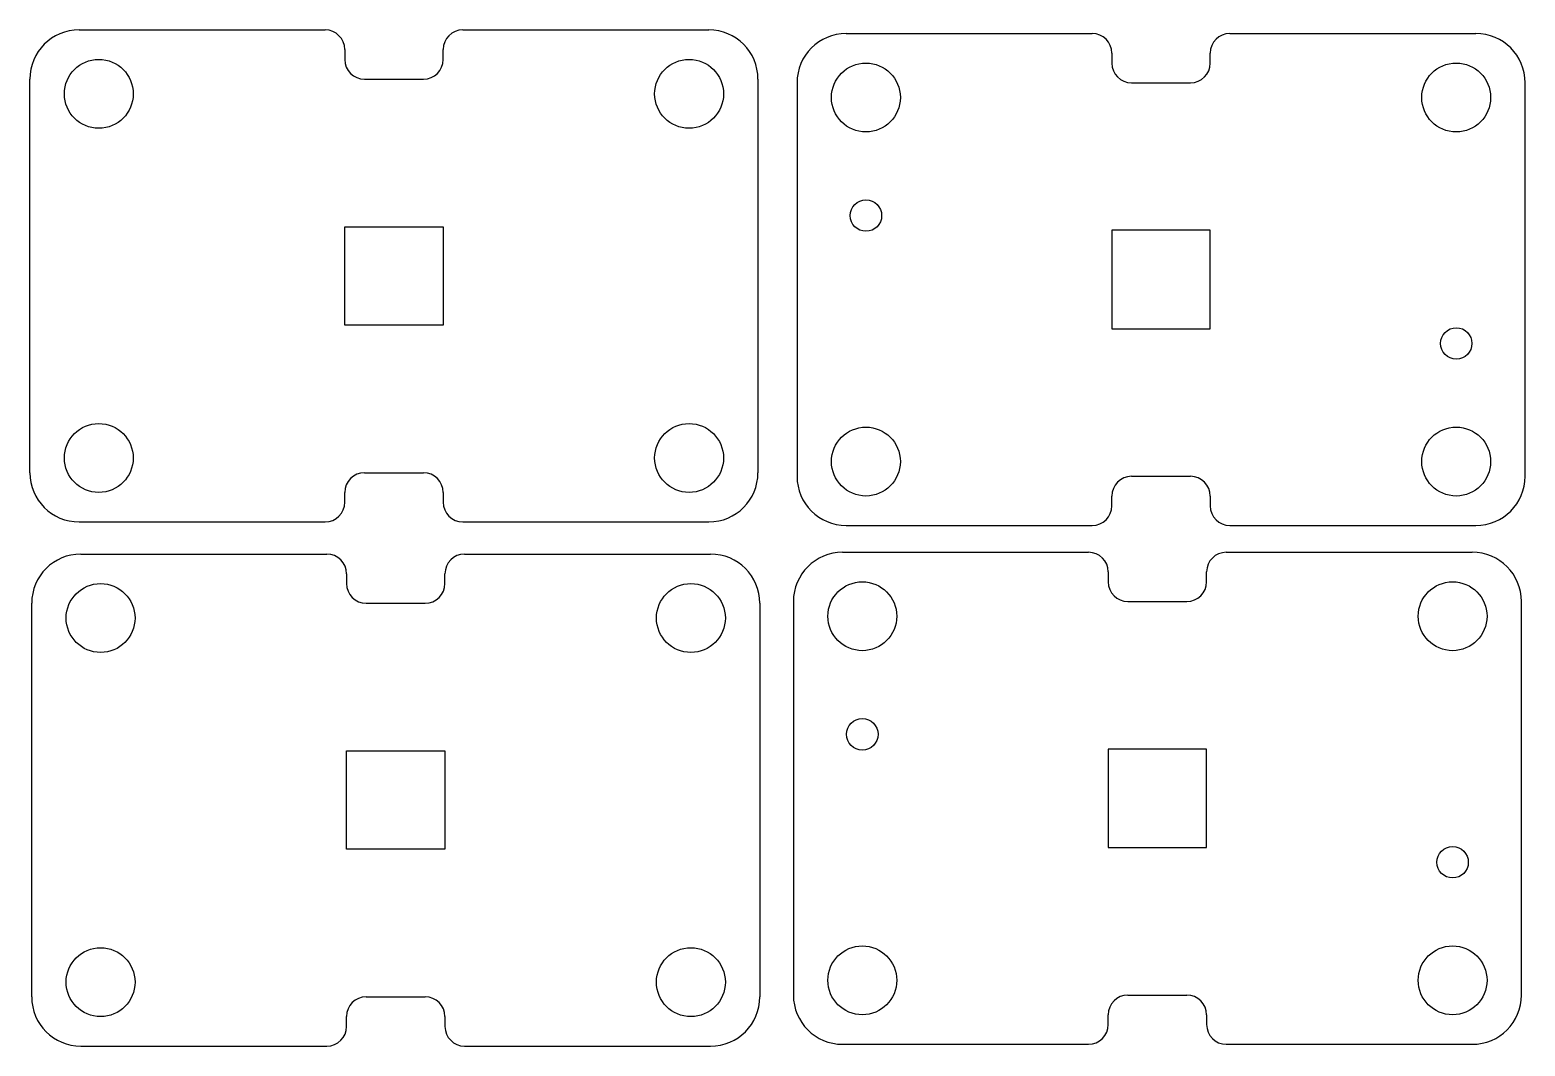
# Model space of a CAD drawing. Header units: millimetres. Extents: x 66 to 226, y 54 to 162.
import ezdxf

# ---------------------------------------------------------------- set-up
doc = ezdxf.new("R2010")
doc.units = ezdxf.units.MM
for name, color, linetype in [('View004', 7, 'CONTINUOUS'), ('View005', 7, 'CONTINUOUS'), ('View006', 7, 'CONTINUOUS'), ('View008', 7, 'CONTINUOUS')]:
    doc.layers.add(name, color=color, linetype=linetype)

msp = doc.modelspace()

# ---------------------------------------------------------------- linework, layer by layer
at = {"layer": 'View004'}
for p, q in [((71.3516, 162.024), (97.6016, 162.024)), ((112.302, 162.024), (138.552, 162.024)), ((99.7016, 159.924), (99.7016, 158.874)), ((110.202, 158.874), (110.202, 159.924)), ((66.1016, 114.774), (66.1016, 156.774)), ((101.802, 156.774), (108.102, 156.774)), ((143.802, 156.774), (143.802, 114.774)), ((99.7016, 130.524), (99.7016, 141.024)), ((99.7016, 141.024), (110.202, 141.024)), ((110.202, 141.024), (110.202, 130.524)), ((110.202, 130.524), (99.7016, 130.524)), ((101.802, 114.774), (108.102, 114.774)), ((99.7016, 111.624), (99.7016, 112.674)), ((110.202, 112.674), (110.202, 111.624)), ((71.3516, 109.524), (97.6016, 109.524)), ((112.302, 109.524), (138.552, 109.524))]:
    msp.add_line(p, q, dxfattribs=at)
for centre in [(73.4516, 155.199), (136.452, 155.199), (73.4516, 116.349), (136.452, 116.349)]:
    msp.add_circle(centre, 3.675, dxfattribs=at)
for centre, radius, start, end in [((71.3516, 156.774), 5.25, 90, 180), ((97.6016, 159.924), 2.1, 0, 90), ((112.302, 159.924), 2.1, 90, 180), ((138.552, 156.774), 5.25, 0, 90), ((101.802, 158.874), 2.1, 180, -90), ((108.102, 158.874), 2.1, -90, 0), ((71.3516, 114.774), 5.25, 180, -90), ((101.802, 112.674), 2.1, 90, -180), ((108.102, 112.674), 2.1, 0, 90), ((138.552, 114.774), 5.25, -90, 0), ((97.6016, 111.624), 2.1, -90, 0), ((112.302, 111.624), 2.1, 180, -90)]:
    msp.add_arc(centre, radius, start, end, dxfattribs=at)
at = {"layer": 'View005'}
for p, q in [((152.835, 106.282), (179.085, 106.282)), ((193.785, 106.282), (220.035, 106.282)), ((181.185, 104.182), (181.185, 103.132)), ((191.685, 103.132), (191.685, 104.182)), ((147.585, 101.032), (147.585, 59.0323)), ((183.285, 101.032), (189.585, 101.032)), ((225.285, 59.0323), (225.285, 101.032)), ((181.185, 85.2823), (181.185, 74.7823)), ((191.685, 85.2823), (181.185, 85.2823)), ((191.685, 74.7823), (191.685, 85.2823)), ((181.185, 74.7823), (191.685, 74.7823)), ((183.285, 59.0323), (189.585, 59.0323)), ((181.185, 55.8823), (181.185, 56.9323)), ((191.685, 56.9323), (191.685, 55.8823)), ((152.835, 53.7823), (179.085, 53.7823)), ((193.785, 53.7823), (220.035, 53.7823))]:
    msp.add_line(p, q, dxfattribs=at)
for centre, radius in [((154.935, 99.4573), 3.675), ((217.935, 99.4573), 3.675), ((154.935, 86.8573), 1.68), ((217.935, 73.2073), 1.68), ((154.935, 60.6073), 3.675), ((217.935, 60.6073), 3.675)]:
    msp.add_circle(centre, radius, dxfattribs=at)
for centre, radius, start, end in [((152.835, 101.032), 5.25, 90, 180), ((179.085, 104.182), 2.1, 0, 90), ((193.785, 104.182), 2.1, 90, 180), ((220.035, 101.032), 5.25, 0, 90), ((183.285, 103.132), 2.1, 180, -90), ((189.585, 103.132), 2.1, -90, 0), ((152.835, 59.0323), 5.25, 180, -90), ((183.285, 56.9323), 2.1, 90, 180), ((189.585, 56.9323), 2.1, 0, 90), ((220.035, 59.0323), 5.25, -90, 0), ((179.085, 55.8823), 2.1, -90, 0), ((193.785, 55.8823), 2.1, 180, -90)]:
    msp.add_arc(centre, radius, start, end, dxfattribs=at)
at = {"layer": 'View006'}
for p, q in [((153.223, 161.637), (179.473, 161.637)), ((194.173, 161.637), (220.423, 161.637)), ((181.573, 159.537), (181.573, 158.487)), ((192.073, 158.487), (192.073, 159.537)), ((147.973, 156.387), (147.973, 114.387)), ((183.673, 156.387), (189.973, 156.387)), ((225.673, 114.387), (225.673, 156.387)), ((181.573, 140.637), (181.573, 130.137)), ((192.073, 140.637), (181.573, 140.637)), ((192.073, 130.137), (192.073, 140.637)), ((181.573, 130.137), (192.073, 130.137)), ((183.673, 114.387), (189.973, 114.387)), ((181.573, 111.237), (181.573, 112.287)), ((192.073, 112.287), (192.073, 111.237)), ((153.223, 109.137), (179.473, 109.137)), ((194.173, 109.137), (220.423, 109.137))]:
    msp.add_line(p, q, dxfattribs=at)
for centre, radius in [((155.323, 154.812), 3.675), ((218.323, 154.812), 3.675), ((155.323, 142.212), 1.68), ((218.323, 128.562), 1.68), ((155.323, 115.962), 3.675), ((218.323, 115.962), 3.675)]:
    msp.add_circle(centre, radius, dxfattribs=at)
for centre, radius, start, end in [((153.223, 156.387), 5.25, 90, 180), ((179.473, 159.537), 2.1, 0, 90), ((194.173, 159.537), 2.1, 90, 180), ((220.423, 156.387), 5.25, 0, 90), ((183.673, 158.487), 2.1, 180, -90), ((189.973, 158.487), 2.1, -90, 0), ((153.223, 114.387), 5.25, 180, -90), ((183.673, 112.287), 2.1, 90, 180), ((189.973, 112.287), 2.1, 0, 90), ((220.423, 114.387), 5.25, -90, 0), ((179.473, 111.237), 2.1, -90, 0), ((194.173, 111.237), 2.1, 180, -90)]:
    msp.add_arc(centre, radius, start, end, dxfattribs=at)
at = {"layer": 'View008'}
for p, q in [((71.5452, 106.089), (97.7952, 106.089)), ((112.495, 106.089), (138.745, 106.089)), ((99.8952, 103.989), (99.8952, 102.939)), ((110.395, 102.939), (110.395, 103.989)), ((66.2952, 58.8387), (66.2952, 100.839)), ((101.995, 100.839), (108.295, 100.839)), ((143.995, 100.839), (143.995, 58.8387)), ((99.8952, 74.5887), (99.8952, 85.0887)), ((99.8952, 85.0887), (110.395, 85.0887)), ((110.395, 85.0887), (110.395, 74.5887)), ((110.395, 74.5887), (99.8952, 74.5887)), ((101.995, 58.8387), (108.295, 58.8387)), ((99.8952, 55.6887), (99.8952, 56.7387)), ((110.395, 56.7387), (110.395, 55.6887)), ((71.5452, 53.5887), (97.7952, 53.5887)), ((112.495, 53.5887), (138.745, 53.5887))]:
    msp.add_line(p, q, dxfattribs=at)
for centre in [(73.6452, 99.2637), (136.645, 99.2637), (73.6452, 60.4137), (136.645, 60.4137)]:
    msp.add_circle(centre, 3.675, dxfattribs=at)
for centre, radius, start, end in [((71.5452, 100.839), 5.25, 90, 180), ((97.7952, 103.989), 2.1, 0, 90), ((112.495, 103.989), 2.1, 90, 180), ((138.745, 100.839), 5.25, 0, 90), ((101.995, 102.939), 2.1, 180, -90), ((108.295, 102.939), 2.1, -90, 0), ((71.5452, 58.8387), 5.25, 180, -90), ((101.995, 56.7387), 2.1, 90, -180), ((108.295, 56.7387), 2.1, 0, 90), ((138.745, 58.8387), 5.25, -90, 0), ((97.7952, 55.6887), 2.1, -90, 0), ((112.495, 55.6887), 2.1, 180, -90)]:
    msp.add_arc(centre, radius, start, end, dxfattribs=at)

doc.saveas('drawing.dxf')
